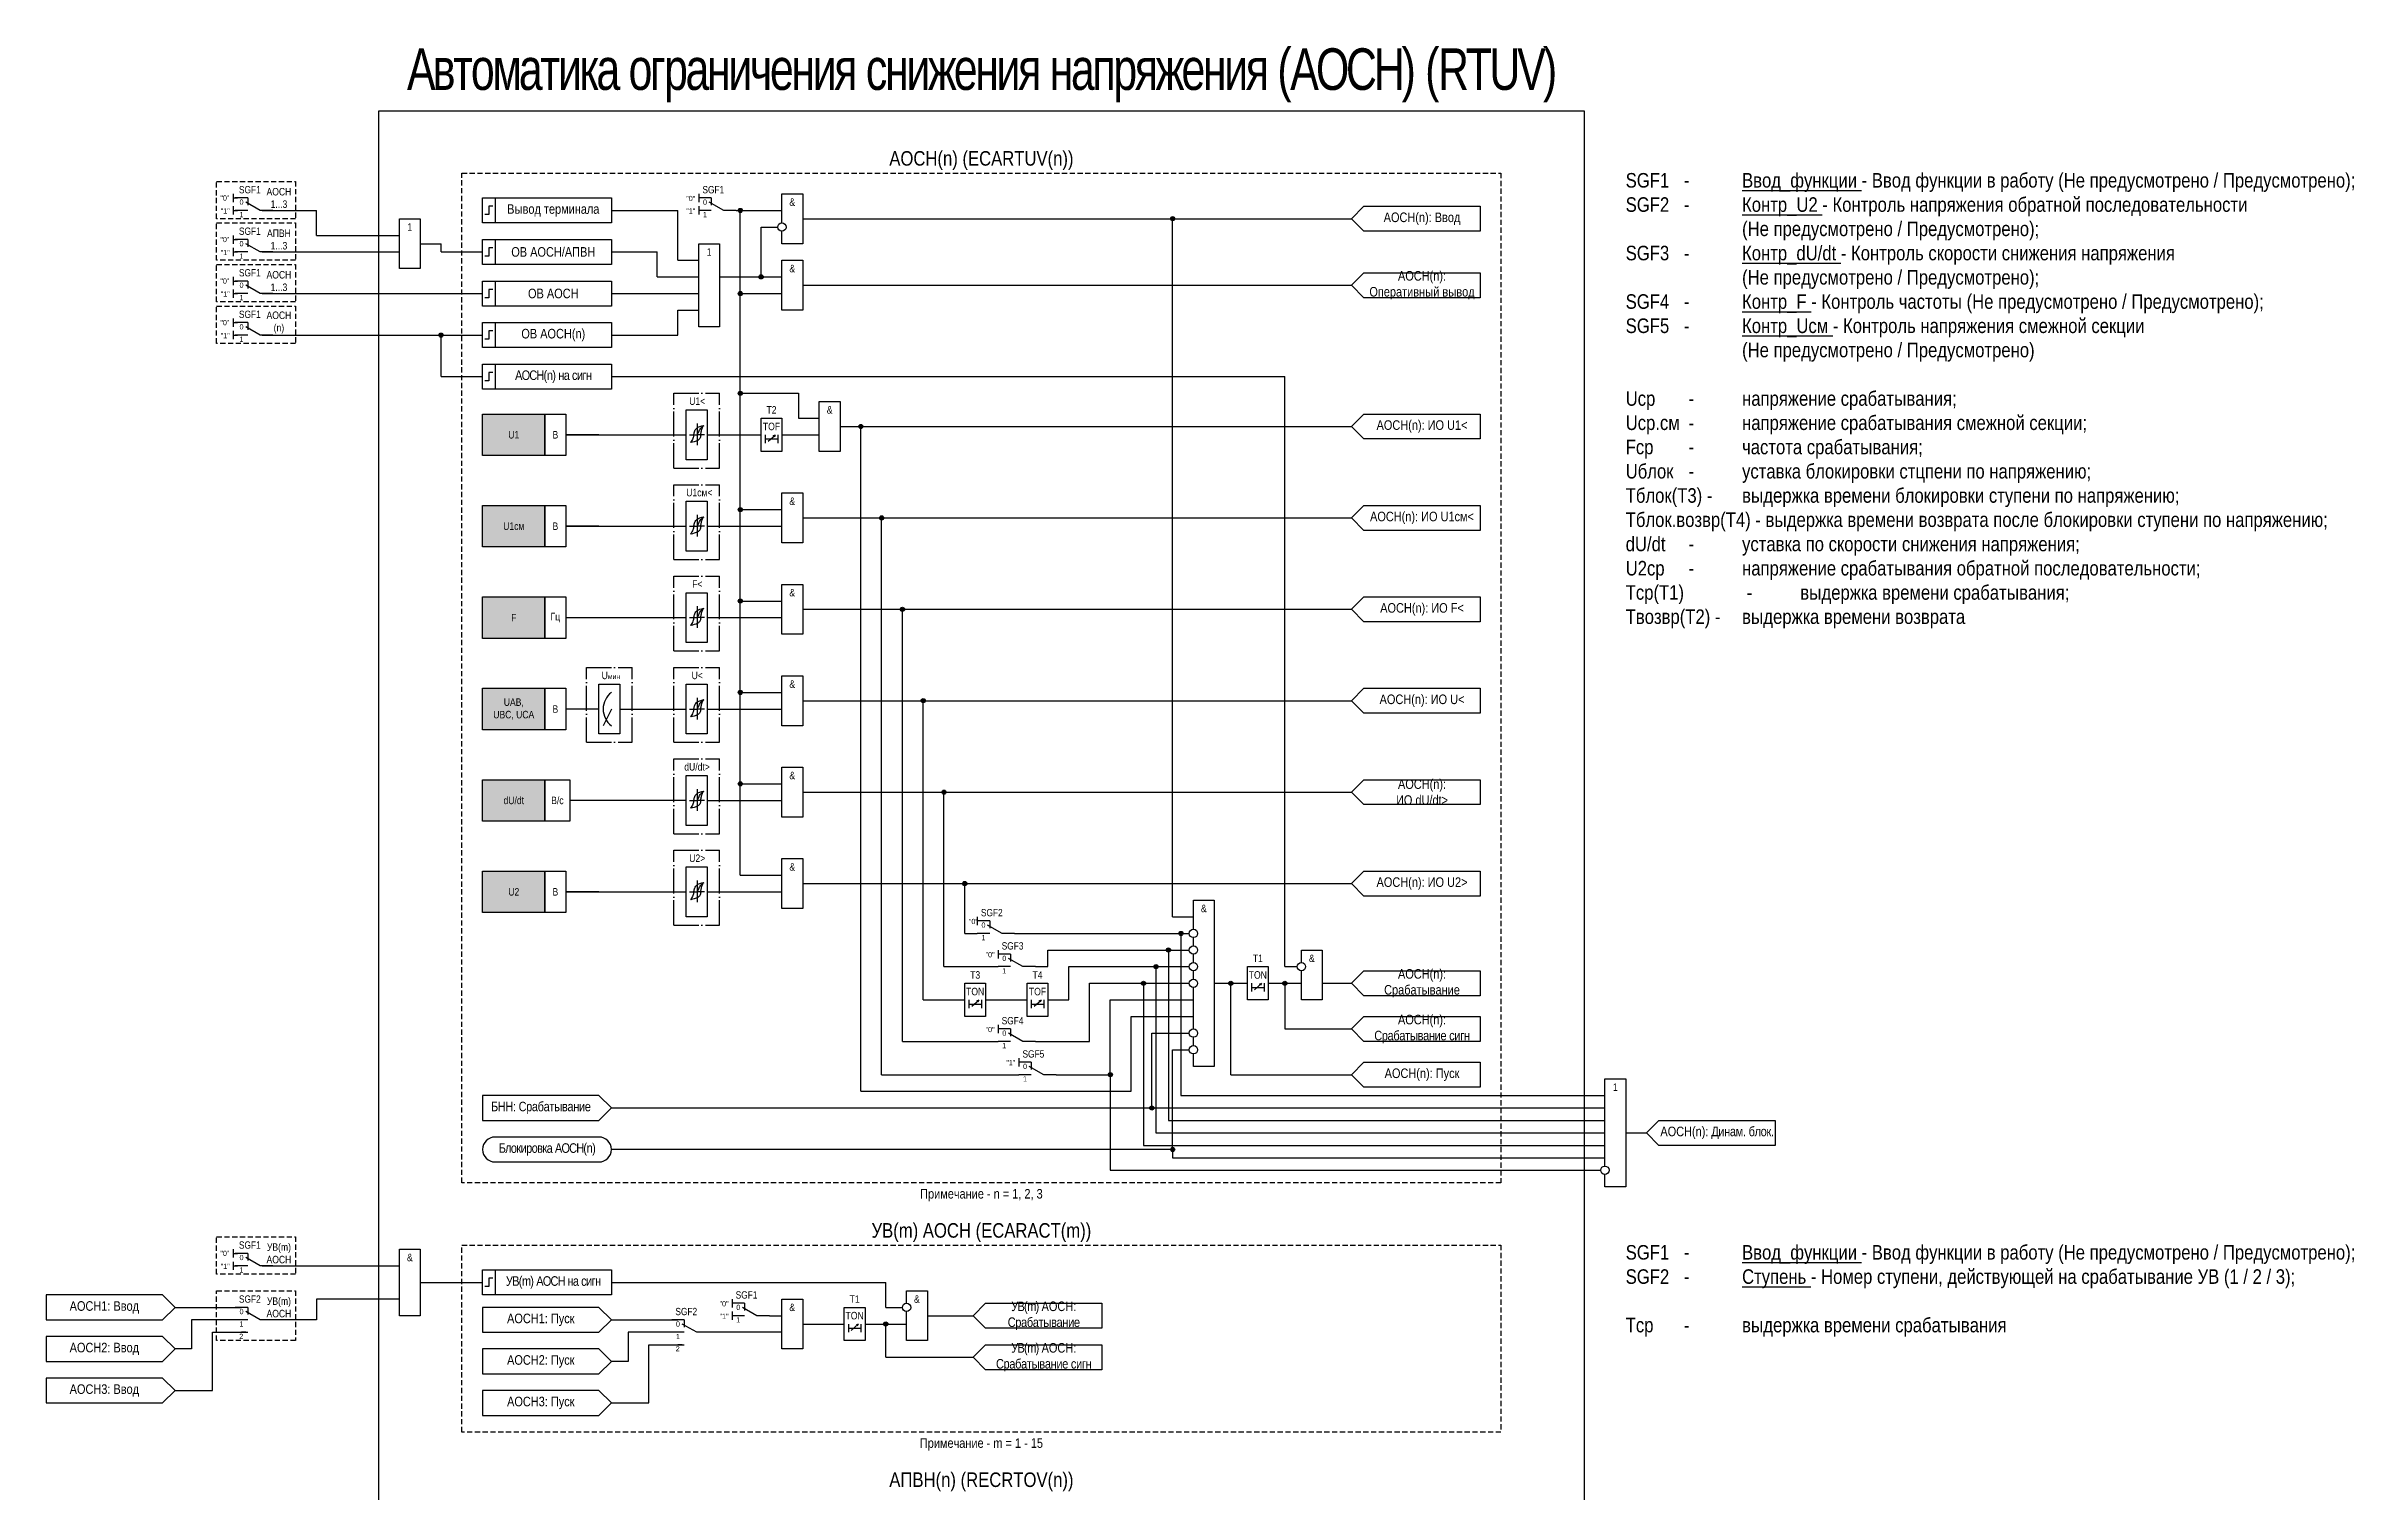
# Model space of a CAD drawing. Header units: millimetres. Extents: x -1017 to 1389, y -932 to 1669.
# Drawn here: x -80 to 475, y 575 to 924 of the extents above; entities that cross this region are included whole.
import ezdxf
from ezdxf.enums import TextEntityAlignment as Align

# ---------------------------------------------------------------- set-up
doc = ezdxf.new("R2010")
doc.units = ezdxf.units.MM
doc.linetypes.add('ACAD_ISO04W100', pattern=[30, 24, -3, 0, -3])
doc.linetypes.add('штриховая2', pattern=[0.375, 0.25, -0.125])
doc.layers.add('Непечатный', color=6, linetype='Continuous', plot=False)
doc.layers.add('Основная', color=7, linetype='Continuous')
doc.styles.add('1.8_Gost_RD', font='ARIALN.TTF', dxfattribs={"height": 1.8})
doc.styles.add('2.5_Gost_RD', font='ARIALN.TTF', dxfattribs={"height": 2.5})
doc.styles.add('3.5_Gost_RD', font='ARIALN.TTF', dxfattribs={"height": 3.5})
doc.styles.add('Вывод', font='ARIALN.TTF', dxfattribs={"height": 2.5})
doc.styles.add('Компонент', font='ARIALN.TTF', dxfattribs={"height": 3.5})

# ---------------------------------------------------------------- blocks, each defined once
blk = doc.blocks.new('*U70')
at = {"layer": 'Основная', "linetype": 'ACAD_ISO04W100', "ltscale": 0.25}
for p, q in [((0, 0), (11, 0)), ((0, -18), (0, 0)), ((11, -18), (11, 0)), ((0, -18), (11, -18))]:
    blk.add_line(p, q, dxfattribs=at)
at = {"layer": 'Основная', "style": 'Компонент'}
blk.add_attdef('ОУ', text='', height=3.5, dxfattribs=at).set_placement((11, 0), align=Align.MIDDLE_CENTER)
blk = doc.blocks.new('*U79')
at = {"layer": 'Основная', "color": 0}
blk.add_line((0, 0), (7, 4), dxfattribs=at)
at = {"layer": 'Основная', "ltscale": 0.35}
blk.add_line((6, 6), (6, 2.5), dxfattribs=at)
blk = doc.blocks.new('*U91')
at = {"layer": 'Основная', "color": 0}
for p, q in [((-3, 6), (-9, 6)), ((-3, 0), (-9, 0)), ((9, 0), (3, 0))]:
    blk.add_line(p, q, dxfattribs=at)
at = {"layer": 'Основная', "ltscale": 0.25, "xscale": -1}
blk.add_blockref('*U79', (3, 0), dxfattribs=at)
at = {"layer": 'Основная'}
for tag, height, style, p in [('ОУ', 3.5, 'Компонент', (-2, 10)), ('В1', 2.5, 'Вывод', (-13, 6)), ('В2', 2.5, 'Вывод', (-6, 4)), ('В3', 2.5, 'Вывод', (-6, -2))]:
    blk.add_attdef(tag, text='', height=height, dxfattribs=dict(at, style=style)).set_placement(p, align=Align.MIDDLE_CENTER)
blk = doc.blocks.new('Точка')
at = {"ltscale": 100}
h = blk.add_hatch(color=256, dxfattribs=at)
h.dxf.hatch_style = 1
edge = h.paths.add_edge_path()
edge.add_arc((0, 0), 0.5, 0, 360)
blk.add_circle((0, 0), 0.5, dxfattribs=at)
blk = doc.blocks.new('*U82')
at = {"layer": 'Основная', "linetype": 'ACAD_ISO04W100', "ltscale": 0.25}
for p, q in [((0, 0), (11, 0)), ((0, -18), (0, 0)), ((11, -18), (11, 0)), ((0, -18), (11, -18))]:
    blk.add_line(p, q, dxfattribs=at)
at = {"layer": 'Основная', "style": 'Компонент'}
blk.add_attdef('ОУ', text='', height=3.5, dxfattribs=at).set_placement((11, 0), align=Align.MIDDLE_CENTER)
blk = doc.blocks.new('*U81')
at = {"layer": 'Основная', "color": 0}
for p, q in [((-3, 6), (-9, 6)), ((-3, 0), (-9, 0)), ((9, 0), (3, 0))]:
    blk.add_line(p, q, dxfattribs=at)
at = {"layer": 'Основная', "ltscale": 0.25, "xscale": -1}
blk.add_blockref('*U79', (3, 0), dxfattribs=at)
at = {"layer": 'Основная'}
for tag, height, style, p in [('ОУ', 3.5, 'Компонент', (-2, 10)), ('В1', 2.5, 'Вывод', (-14, 6)), ('В2', 2.5, 'Вывод', (-6, 4)), ('В3', 2.5, 'Вывод', (-6, -2))]:
    blk.add_attdef(tag, text='', height=height, dxfattribs=dict(at, style=style)).set_placement(p, align=Align.MIDDLE_CENTER)
blk = doc.blocks.new('*U92')
at = {"layer": 'Основная', "color": 0}
for p, q in [((-3, 6), (-9, 6)), ((-3, 0), (-9, 0)), ((9, 0), (3, 0))]:
    blk.add_line(p, q, dxfattribs=at)
at = {"layer": 'Основная', "ltscale": 0.25, "xscale": -1}
blk.add_blockref('*U79', (3, 0), dxfattribs=at)
at = {"layer": 'Основная'}
for tag, height, style, p in [('ОУ', 3.5, 'Компонент', (-2, 10)), ('В1', 2.5, 'Вывод', (-13, 6)), ('В2', 2.5, 'Вывод', (-6, 4)), ('В3', 2.5, 'Вывод', (-6, -2))]:
    blk.add_attdef(tag, text='', height=height, dxfattribs=dict(at, style=style)).set_placement(p, align=Align.MIDDLE_CENTER)

msp = doc.modelspace()

# ---------------------------------------------------------------- hatches: boundary and pattern name
at = {"ltscale": 100, "true_color": 0xf7941d}
h = msp.add_hatch(color=30, dxfattribs=at)
h.dxf.hatch_style = 1
h.paths.add_polyline_path([(25, 835), (40, 835), (40, 825), (25, 825)])
h = msp.add_hatch(color=30, dxfattribs=at)
h.dxf.hatch_style = 1
h.paths.add_polyline_path([(25, 813), (40, 813), (40, 803), (25, 803)])
h = msp.add_hatch(color=30, dxfattribs=at)
h.dxf.hatch_style = 1
h.paths.add_polyline_path([(25, 791), (40, 791), (40, 781), (25, 781)])
h = msp.add_hatch(color=30, dxfattribs=at)
h.dxf.hatch_style = 1
h.paths.add_polyline_path([(25, 769), (40, 769), (40, 759), (25, 759)])
h = msp.add_hatch(color=30, dxfattribs=at)
h.dxf.hatch_style = 1
h.paths.add_polyline_path([(25, 747), (40, 747), (40, 737), (25, 737)])
h = msp.add_hatch(color=30, dxfattribs=at)
h.dxf.hatch_style = 1
h.paths.add_polyline_path([(25, 725), (40, 725), (40, 715), (25, 715)])

# ---------------------------------------------------------------- linework, layer by layer
at = {"color": 6, "ltscale": 100}
for p, q in [((-35, 888), (-35, 886)), ((-35, 887), (-34, 887)), ((-35, 885), (-35, 883)), ((-35, 884), (-34, 884)), ((-15, 878), (-15, 884)), ((-35, 878), (-35, 876)), ((-35, 877), (-34, 877)), ((-35, 875), (-35, 873)), ((-35, 874), (-34, 874)), ((-35, 868), (-35, 866)), ((-35, 867), (-34, 867)), ((-35, 865), (-35, 863)), ((-35, 864), (-34, 864)), ((-35, 858), (-35, 856)), ((-35, 857), (-34, 857)), ((-35, 855), (-35, 853)), ((-35, 854), (-34, 854)), ((-35, 634), (-35, 632)), ((-35, 633), (-34, 633)), ((-35, 631), (-35, 629)), ((-35, 630), (-34, 630)), ((-34.5, 614), (-31.5, 614))]:
    msp.add_line(p, q, dxfattribs=at)
at = {"ltscale": 100}
for p, q in [((93.7, 828.46), (95.37, 829.95)), ((95.37, 829.95), (94.85, 829.73)), ((95.37, 829.95), (95.11, 829.48)), ((141, 710), (144, 710)), ((161, 702), (161, 706)), ((136, 702), (149, 702)), ((158, 702), (161, 702)), ((166, 694), (166, 702)), ((161, 694), (166, 694)), ((171, 684), (171, 698)), ((176, 676), (176, 694)), ((201, 698), (209, 698)), ((210.7, 696.46), (212.37, 697.95)), ((212.37, 697.95), (211.85, 697.73)), ((212.37, 697.95), (212.11, 697.48)), ((214, 698), (222, 698)), ((218, 698), (218, 687)), ((142.7, 692.46), (144.37, 693.95)), ((144.37, 693.95), (143.85, 693.73)), ((144.37, 693.95), (144.11, 693.48)), ((157.7, 692.46), (159.37, 693.95)), ((159.37, 693.95), (158.85, 693.73)), ((159.37, 693.95), (159.11, 693.48)), ((181, 672), (181, 690)), ((158, 684), (171, 684)), ((186, 668), (186, 686)), ((191, 658), (191, 682)), ((116, 672), (181, 672)), ((163, 676), (176, 676)), ((191, 658), (56, 658)), ((122, 620), (122, 626)), ((94, 618), (95, 618)), ((70.5, 611), (73.5, 611)), ((97, 614), (79, 614)), ((113.7, 614.46), (115.37, 615.95)), ((115.37, 615.95), (114.85, 615.73)), ((115.37, 615.95), (115.11, 615.48)), ((122, 608), (122, 616))]:
    msp.add_line(p, q, dxfattribs=at)
at = {"color": 3, "ltscale": 100}
msp.add_lwpolyline([(0, 908), (290, 908), (290, 0), (0, 0)], close=True, dxfattribs=at)
at = {"color": 6, "linetype": 'штриховая2', "ltscale": 5}
for points in [[(-39, 891), (-20, 891), (-20, 882), (-39, 882)], [(-39, 881), (-20, 881), (-20, 872), (-39, 872)], [(-39, 871), (-20, 871), (-20, 862), (-39, 862)], [(-39, 861), (-20, 861), (-20, 852), (-39, 852)], [(-39, 637), (-20, 637), (-20, 628), (-39, 628)], [(-39, 624), (-20, 624), (-20, 612), (-39, 612)]]:
    msp.add_lwpolyline(points, close=True, dxfattribs=at)
at = {"color": 6, "ltscale": 100}
for points in [[(-28, 884), (-15, 884)], [(-25, 884), (-15, 884)], [(-28, 874), (-10, 874), (-10, 874), (-10, 874)], [(-28, 630), (-5, 630), (-5, 630), (-5, 630)], [(-5, 630), (5, 630)], [(-5, 630), (-5, 630), (-5, 630), (5, 630)], [(5, 622), (-15, 622), (-15, 617), (-26, 617)], [(10, 626), (15, 626)], [(10, 626), (10, 626), (10, 626), (15, 626)], [(-33, 617), (-45, 617), (-45, 610), (-49, 610)], [(-49, 600), (-40, 600), (-40, 614), (-32, 614), (-32, 614), (-33, 614)]]:
    msp.add_lwpolyline(points, dxfattribs=at)
at = {"ltscale": 100}
for points in [[(87, 840), (101, 840), (101, 834), (106, 834)], [(93, 830), (93, 828)], [(93, 829), (96, 829)], [(96, 830), (96, 828)], [(142, 694), (142, 692)], [(145, 694), (145, 692)], [(157, 694), (157, 692)], [(160, 694), (160, 692)], [(210, 698), (210, 696)], [(210, 697), (213, 697)], [(213, 698), (213, 696)], [(142, 693), (145, 693)], [(157, 693), (160, 693)], [(72, 614), (60, 614), (60, 607), (56, 607)], [(56, 597), (65, 597), (65, 611), (73, 611), (73, 611), (72, 611)], [(113, 616), (113, 614)], [(113, 615), (116, 615)], [(116, 616), (116, 614)]]:
    msp.add_lwpolyline(points, dxfattribs=at)
for points in [[(25, 835), (40, 835), (40, 825), (25, 825)], [(40, 835), (45, 835), (45, 825), (40, 825)], [(92, 834), (97, 834), (97, 826), (92, 826)], [(25, 813), (40, 813), (40, 803), (25, 803)], [(40, 813), (45, 813), (45, 803), (40, 803)], [(25, 791), (40, 791), (40, 781), (25, 781)], [(40, 791), (45, 791), (45, 781), (40, 781)], [(25, 769), (40, 769), (40, 759), (25, 759)], [(40, 769), (45, 769), (45, 759), (40, 759)], [(25, 747), (40, 747), (40, 737), (25, 737)], [(40, 747), (46, 747), (46, 737), (40, 737)], [(25, 725), (40, 725), (40, 715), (25, 715)], [(40, 725), (45, 725), (45, 715), (40, 715)], [(209, 702), (214, 702), (214, 694), (209, 694)], [(141, 698), (146, 698), (146, 690), (141, 690)], [(156, 698), (161, 698), (161, 690), (156, 690)], [(112, 620), (117, 620), (117, 612), (112, 612)]]:
    msp.add_lwpolyline(points, close=True, dxfattribs=at)
msp.add_lwpolyline([(28, 655), (53, 655, 1), (53, 661), (28, 661, 1)], format="xyb", close=True, dxfattribs=at)
at = {"color": 6, "ltscale": 100}
msp.add_lwpolyline([(5, 634), (10, 634), (10, 618), (5, 618)], close=True, dxfattribs=at)
at = {"layer": 'Непечатный', "ltscale": 100}
for p, q in [((15, 874), (15, 876)), ((15, 844), (15, 854))]:
    msp.add_line(p, q, dxfattribs=at)
for points in [[(-15, 878), (5, 878)], [(-15, 878), (-15, 878), (-15, 878), (5, 878)], [(-20, 874), (5, 874)], [(-20, 874), (-20, 874), (-20, 874), (5, 874)], [(10, 876), (15, 876)], [(10, 876), (10, 876), (10, 876), (15, 876)], [(15, 874), (25, 874)], [(-28, 864), (25, 864), (25, 864), (25, 864)], [(-28, 854), (25, 854), (25, 854), (25, 854)], [(15, 844), (25, 844), (25, 844), (25, 844)], [(190, 706), (190, 665), (295, 665)], [(193, 710), (193, 671), (295, 671)], [(187, 702), (187, 662), (295, 662)], [(184, 698), (184, 659), (295, 659)], [(176, 676), (176, 653), (294, 653)], [(186, 668), (295, 668)], [(191, 658), (191, 656), (295, 656)], [(15, 626), (25, 626)]]:
    msp.add_lwpolyline(points, dxfattribs=at)
msp.add_lwpolyline([(5, 882), (10, 882), (10, 870), (5, 870)], close=True, dxfattribs=at)
at = {"layer": 'Основная', "ltscale": 100}
for p, q in [((72, 872), (72, 884)), ((77, 888), (77, 886)), ((77, 885), (77, 883)), ((87, 724), (87, 884)), ((191, 714), (191, 882)), ((67, 868), (67, 874)), ((72, 854), (72, 860)), ((218, 702), (218, 844)), ((74, 834.5), (74, 836)), ((74, 836), (79, 836)), ((74, 827), (74, 835)), ((79, 836), (79, 830)), ((45, 830), (74, 830)), ((53, 830), (45, 830)), ((74.79, 830), (76.6, 830)), ((78.42, 830), (76.6, 830)), ((79, 830), (92, 830)), ((79, 830), (79, 824)), ((111, 832), (111, 832)), ((116, 672), (116, 832)), ((74, 824), (74, 827)), ((79, 824), (74, 824)), ((74, 812.5), (74, 814)), ((74, 814), (79, 814)), ((74, 805), (74, 813)), ((79, 814), (79, 808)), ((53, 808), (45, 808)), ((79, 808), (97, 808)), ((79, 808), (79, 802)), ((102, 810), (112, 810)), ((121, 676), (121, 810)), ((74, 802), (74, 805)), ((79, 802), (74, 802)), ((74, 790.5), (74, 792)), ((74, 792), (79, 792)), ((74, 783), (74, 791)), ((79, 792), (79, 786)), ((74, 780), (74, 783)), ((79, 786), (97, 786)), ((79, 786), (79, 780)), ((126, 684), (126, 788)), ((79, 780), (74, 780)), ((53, 768.5), (53, 770)), ((53, 770), (58, 770)), ((53, 761), (53, 769)), ((58, 770), (58, 764)), ((74, 768.5), (74, 770)), ((74, 770), (79, 770)), ((74, 761), (74, 769)), ((79, 770), (79, 764)), ((53, 764), (45, 764)), ((53, 758), (53, 761)), ((58, 764), (58, 758)), ((74, 758), (74, 761)), ((79, 764), (97, 764)), ((79, 764), (79, 758)), ((131, 694), (131, 766)), ((58, 758), (53, 758)), ((79, 758), (74, 758)), ((74, 746.5), (74, 748)), ((74, 748), (79, 748)), ((74, 739), (74, 747)), ((79, 748), (79, 742)), ((136, 702), (136, 744)), ((74, 742), (46, 742)), ((74, 736), (74, 739)), ((79, 742), (97, 742)), ((79, 742), (79, 736)), ((79, 736), (74, 736)), ((74, 724.5), (74, 726)), ((74, 726), (79, 726)), ((74, 717), (74, 725)), ((79, 726), (79, 720)), ((102, 722), (112, 722)), ((141, 710), (141, 722)), ((53, 720), (45, 720)), ((74, 714), (74, 717)), ((79, 720), (97, 720)), ((79, 720), (79, 714)), ((79, 714), (74, 714)), ((144, 714), (144, 712)), ((149, 706), (149, 704)), ((205, 676), (205, 698)), ((149, 688), (149, 686)), ((154, 680), (154, 678)), ((56, 668), (186, 668)), ((85, 622), (85, 620)), ((85, 619), (85, 617))]:
    msp.add_line(p, q, dxfattribs=at)
at = {"layer": 'Основная'}
for p, q in [((76.6, 832.72), (76.6, 827.52)), ((76.6, 810.72), (76.6, 805.52)), ((76.6, 788.72), (76.6, 783.52)), ((76.6, 766.72), (76.6, 761.52)), ((76.6, 744.72), (76.6, 739.52)), ((76.6, 722.72), (76.6, 717.52))]:
    msp.add_line(p, q, dxfattribs=at)
at = {"layer": 'Основная', "color": 7, "ltscale": 100}
for p, q in [((45, 808), (74, 808)), ((74.79, 808), (76.6, 808)), ((78.42, 808), (76.6, 808)), ((45, 786), (74, 786)), ((74.79, 786), (76.6, 786)), ((78.42, 786), (76.6, 786)), ((56, 764), (54, 760)), ((58, 764), (74, 764)), ((74.79, 764), (76.6, 764)), ((78.42, 764), (76.6, 764)), ((74.79, 742), (76.6, 742)), ((78.42, 742), (76.6, 742)), ((45, 720), (74, 720)), ((74.79, 720), (76.6, 720)), ((78.42, 720), (76.6, 720))]:
    msp.add_line(p, q, dxfattribs=at)
at = {"layer": 'Основная', "linetype": 'штриховая2', "ltscale": 5}
for points in [[(20, 893), (270, 893), (270, 650), (20, 650)], [(20, 635), (270, 635), (270, 590), (20, 590)]]:
    msp.add_lwpolyline(points, close=True, dxfattribs=at)
at = {"layer": 'Основная', "ltscale": 100}
for points in [[(25, 887), (28, 887), (28, 881), (25, 881)], [(25, 887), (56, 887), (56, 881), (25, 881)], [(265, 885), (265, 879), (237, 879), (234, 882), (237, 885)], [(25, 877), (28, 877), (28, 871), (25, 871)], [(25, 877), (56, 877), (56, 871), (25, 871)], [(77, 876), (82, 876), (82, 856), (77, 856)], [(97, 872), (102, 872), (102, 860), (97, 860)], [(25, 867), (28, 867), (28, 861), (25, 861)], [(25, 867), (56, 867), (56, 861), (25, 861)], [(265, 869), (265, 863), (237, 863), (234, 866), (237, 869)], [(25, 857), (28, 857), (28, 851), (25, 851)], [(25, 857), (56, 857), (56, 851), (25, 851)], [(25, 847), (56, 847), (56, 841), (25, 841)], [(25, 847), (28, 847), (28, 841), (25, 841)], [(106, 838), (111, 838), (111, 826), (106, 826)], [(265, 835), (265, 829), (237, 829), (234, 832), (237, 835)], [(97, 816), (102, 816), (102, 804), (97, 804)], [(265, 813), (265, 807), (237, 807), (234, 810), (237, 813)], [(97, 794), (102, 794), (102, 782), (97, 782)], [(265, 791), (265, 785), (237, 785), (234, 788), (237, 791)], [(97, 772), (102, 772), (102, 760), (97, 760)], [(265, 769), (265, 763), (237, 763), (234, 766), (237, 769)], [(97, 750), (102, 750), (102, 738), (97, 738)], [(265, 747), (265, 741), (237, 741), (234, 744), (237, 747)], [(97, 728), (102, 728), (102, 716), (97, 716)], [(265, 725), (265, 719), (237, 719), (234, 722), (237, 725)], [(265, 701), (265, 695), (237, 695), (234, 698), (237, 701)], [(265, 690), (265, 684), (237, 684), (234, 687), (237, 690)], [(265, 679), (265, 673), (237, 673), (234, 676), (237, 679)], [(25, 629), (28, 629), (28, 623), (25, 623)], [(25, 629), (56, 629), (56, 623), (25, 623)], [(174, 621), (174, 615), (146, 615), (143, 618), (146, 621)], [(174, 611), (174, 605), (146, 605), (143, 608), (146, 611)]]:
    msp.add_lwpolyline(points, close=True, dxfattribs=at)
at = {"layer": 'Основная', "lineweight": 30, "ltscale": 100}
for points in [[(27.5, 885), (26.5, 885), (26.5, 883), (25.5, 883)], [(27.5, 875), (26.5, 875), (26.5, 873), (25.5, 873)], [(27.5, 865), (26.5, 865), (26.5, 863), (25.5, 863)], [(27.5, 855), (26.5, 855), (26.5, 853), (25.5, 853)], [(27.5, 845), (26.5, 845), (26.5, 843), (25.5, 843)], [(27.5, 627), (26.5, 627), (26.5, 625), (25.5, 625)]]:
    msp.add_lwpolyline(points, dxfattribs=at)
at = {"layer": 'Основная', "ltscale": 100}
for points in [[(56, 884), (72, 884)], [(86, 884), (97, 884)], [(97, 881), (97, 888), (102, 888), (102, 876), (97, 876), (97, 879)], [(82, 868), (92, 868), (92, 880), (96, 880)], [(102, 882), (234, 882)], [(56, 874), (67, 874)], [(72, 872), (77, 872)], [(67, 868), (77, 868)], [(82, 868), (97, 868)], [(82, 868), (87, 868)], [(82, 868), (87, 868), (87, 868), (87, 868)], [(56, 864), (77, 864)], [(87, 864), (97, 864)], [(102, 866), (102, 866), (102, 866), (234, 866)], [(72, 860), (77, 860)], [(56, 854), (72, 854)], [(56, 844), (218, 844)], [(97, 830), (106, 830)], [(111, 832), (234, 832)], [(87, 812), (97, 812)], [(107, 810), (234, 810)], [(87, 790), (97, 790)], [(102, 788), (234, 788)], [(87, 768), (97, 768)], [(102, 766), (234, 766)], [(87, 746), (97, 746)], [(102, 744), (234, 744)], [(87, 724), (97, 724)], [(107, 722), (234, 722)], [(196, 711), (196, 718), (201, 718), (201, 678), (196, 678), (196, 681)], [(191, 714), (196, 714)], [(153, 710), (195, 710)], [(161, 706), (195, 706)], [(196, 707), (196, 709)], [(222, 703), (222, 706), (227, 706), (227, 694), (222, 694), (222, 701)], [(166, 702), (195, 702)], [(196, 703), (196, 705)], [(196, 699), (196, 701)], [(218, 702), (221, 702)], [(131, 694), (141, 694)], [(131, 694), (141, 694), (141, 694), (141, 694)], [(146, 694), (156, 694)], [(171, 698), (195, 698)], [(176, 694), (196, 694)], [(196, 687), (196, 697)], [(227, 698), (234, 698)], [(181, 690), (196, 690)], [(126, 684), (149, 684)], [(126, 684), (149, 684), (149, 684), (149, 684)], [(186, 686), (195, 686)], [(196, 683), (196, 685)], [(218, 687), (234, 687)], [(191, 682), (195, 682)], [(196, 678), (196, 681)], [(121, 676), (154, 676)], [(121, 676), (154, 676), (154, 676), (154, 676)], [(205, 676), (234, 676)], [(56, 668), (53, 671), (25, 671), (25, 665), (53, 665), (56, 668)], [(56, 626), (122, 626)], [(97, 613), (97, 622), (102, 622), (102, 610), (97, 610), (97, 613)], [(127, 621), (127, 624), (132, 624), (132, 612), (127, 612), (127, 619)], [(56, 617), (53, 620), (25, 620), (25, 614), (53, 614), (56, 617)], [(56, 617), (72, 617)], [(95, 618), (97, 618)], [(122, 620), (126, 620)], [(132, 618), (143, 618)], [(102, 616), (112, 616)], [(117, 616), (127, 616)], [(56, 607), (53, 610), (25, 610), (25, 604), (53, 604), (56, 607)], [(122, 608), (143, 608)], [(56, 597), (53, 600), (25, 600), (25, 594), (53, 594), (56, 597)]]:
    msp.add_lwpolyline(points, dxfattribs=at)
at = {"layer": 'Основная', "color": 6, "ltscale": 100}
for points in [[(295, 654), (295, 675), (300, 675), (300, 649), (295, 649), (295, 652)], [(300, 662), (305, 662)], [(-49, 620), (-52, 623), (-80, 623), (-80, 617), (-52, 617), (-49, 620)], [(-49, 620), (-33, 620)], [(-49, 610), (-52, 613), (-80, 613), (-80, 607), (-52, 607), (-49, 610)], [(-49, 600), (-52, 603), (-80, 603), (-80, 597), (-52, 597), (-49, 600)]]:
    msp.add_lwpolyline(points, dxfattribs=at)
msp.add_lwpolyline([(336, 665), (336, 659), (308, 659), (305, 662), (308, 665)], close=True, dxfattribs=at)
at = {"layer": 'Основная'}
for centre in [(97, 880), (196, 710), (196, 706), (196, 702), (222, 702), (196, 698), (196, 686), (196, 682), (127, 620)]:
    msp.add_circle(centre, 1, dxfattribs=at)
at = {"layer": 'Основная', "color": 6}
msp.add_circle((295, 653), 1, dxfattribs=at)
at = {"layer": 'Основная', "color": 7, "ltscale": 100}
msp.add_arc((59, 764), 5, 126.8699, 233.1301, dxfattribs=at)
at = {"layer": 'Основная'}
for points in [[(75.8, 829.92), (75.6, 829.13), (75, 828.12)], [(77.48, 829.92), (77.25, 829.13), (76.76, 828.67), (75, 828.12)], [(75.8, 829.92), (75.95, 830.71), (76.44, 831.54), (78.2, 832.26)], [(76.6, 830), (77, 830.72), (77.47, 831.6), (78.2, 832.26)], [(77.48, 829.92), (77.6, 830.71), (77.81, 831.54), (78.2, 832.26)], [(75.8, 807.92), (75.6, 807.13), (75, 806.12)], [(77.48, 807.92), (77.25, 807.13), (76.76, 806.67), (75, 806.12)], [(75.8, 807.92), (75.95, 808.71), (76.44, 809.54), (78.2, 810.26)], [(76.6, 808), (77, 808.72), (77.47, 809.6), (78.2, 810.26)], [(77.48, 807.92), (77.6, 808.71), (77.81, 809.54), (78.2, 810.26)], [(75.8, 785.92), (75.6, 785.13), (75, 784.12)], [(77.48, 785.92), (77.25, 785.13), (76.76, 784.67), (75, 784.12)], [(75.8, 785.92), (75.95, 786.71), (76.44, 787.54), (78.2, 788.26)], [(76.6, 786), (77, 786.72), (77.47, 787.6), (78.2, 788.26)], [(77.48, 785.92), (77.6, 786.71), (77.81, 787.54), (78.2, 788.26)], [(75.8, 763.92), (75.95, 764.71), (76.44, 765.54), (78.2, 766.26)], [(76.6, 764), (77, 764.72), (77.47, 765.6), (78.2, 766.26)], [(77.48, 763.92), (77.6, 764.71), (77.81, 765.54), (78.2, 766.26)], [(75.8, 763.92), (75.6, 763.13), (75, 762.12)], [(77.48, 763.92), (77.25, 763.13), (76.76, 762.67), (75, 762.12)], [(75.8, 741.92), (75.95, 742.71), (76.44, 743.54), (78.2, 744.26)], [(76.6, 742), (77, 742.72), (77.47, 743.6), (78.2, 744.26)], [(77.48, 741.92), (77.6, 742.71), (77.81, 743.54), (78.2, 744.26)], [(75.8, 741.92), (75.6, 741.13), (75, 740.12)], [(77.48, 741.92), (77.25, 741.13), (76.76, 740.67), (75, 740.12)], [(75.8, 719.92), (75.95, 720.71), (76.44, 721.54), (78.2, 722.26)], [(76.6, 720), (77, 720.72), (77.47, 721.6), (78.2, 722.26)], [(77.48, 719.92), (77.6, 720.71), (77.81, 721.54), (78.2, 722.26)], [(75.8, 719.92), (75.6, 719.13), (75, 718.12)], [(77.48, 719.92), (77.25, 719.13), (76.76, 718.67), (75, 718.12)]]:
    msp.add_spline(points, degree=3, dxfattribs=at)

# ---------------------------------------------------------------- block references
at = {"layer": 'Непечатный', "ltscale": 100}
for p in [(15, 854), (190, 706), (193, 710), (187, 702), (184, 698), (176, 676), (186, 668), (191, 658)]:
    msp.add_blockref('Точка', p, dxfattribs=at)
at = {"layer": 'Основная', "color": 6, "ltscale": 0.25, "xscale": 0.5, "yscale": 0.5, "zscale": 0.5}
for p in [(-30, 884), (-30, 874), (-30, 864), (-30, 854), (-30, 630)]:
    msp.add_blockref('*U81', p, dxfattribs=at).add_auto_attribs({'ОУ': 'SGF1', 'В1': '"0"', 'В2': '0', 'В3': '1'})
at = {"layer": 'Основная', "ltscale": 0.25}
ref = msp.add_blockref('*U91', (81.5, 884), dxfattribs=dict(at, xscale=0.5, yscale=0.5, zscale=0.5))
ref.add_attrib('ОУ', 'SGF1', dxfattribs={"height": 1.75, "style": 'Компонент'}).set_placement((80.5, 889), align=Align.MIDDLE_CENTER)
ref.add_attrib('В2', '0', dxfattribs={"height": 1.25, "style": 'Вывод'}).set_placement((78.5, 886), align=Align.MIDDLE_CENTER)
ref.add_attrib('В3', '1', dxfattribs={"height": 1.25, "style": 'Вывод'}).set_placement((78.5, 883), align=Align.MIDDLE_CENTER)
at = {"layer": 'Основная', "ltscale": 100}
for p in [(87, 884), (191, 882), (92, 868), (87, 864), (87, 840), (116, 832), (87, 812), (121, 810), (87, 790), (126, 788), (87, 768), (131, 766), (87, 746), (136, 744), (141, 722), (205, 698), (218, 698), (122, 616)]:
    msp.add_blockref('Точка', p, dxfattribs=at)
at = {"layer": 'Основная', "ltscale": 0.25}
for name, p in [('*U70', (71, 840)), ('*U70', (71, 818)), ('*U70', (71, 796)), ('*U82', (50, 774)), ('*U70', (71, 774)), ('*U70', (71, 752)), ('*U70', (71, 730))]:
    msp.add_blockref(name, p, dxfattribs=at)
ref = msp.add_blockref('*U91', (148.5, 710), dxfattribs=dict(at, xscale=0.5, yscale=0.5, zscale=0.5))
ref.add_attrib('ОУ', 'SGF2', dxfattribs={"height": 1.75, "style": 'Компонент'}).set_placement((147.5, 715), align=Align.MIDDLE_CENTER)
ref.add_attrib('В2', '0', dxfattribs={"height": 1.25, "style": 'Вывод'}).set_placement((145.5, 712), align=Align.MIDDLE_CENTER)
ref.add_attrib('В3', '1', dxfattribs={"height": 1.25, "style": 'Вывод'}).set_placement((145.5, 709), align=Align.MIDDLE_CENTER)
ref = msp.add_blockref('*U91', (153.5, 702), dxfattribs=dict(at, xscale=0.5, yscale=0.5, zscale=0.5))
ref.add_attrib('ОУ', 'SGF3', dxfattribs={"height": 1.75, "style": 'Компонент'}).set_placement((152.5, 707), align=Align.MIDDLE_CENTER)
ref.add_attrib('В2', '0', dxfattribs={"height": 1.25, "style": 'Вывод'}).set_placement((150.5, 704), align=Align.MIDDLE_CENTER)
ref.add_attrib('В3', '1', dxfattribs={"height": 1.25, "style": 'Вывод'}).set_placement((150.5, 701), align=Align.MIDDLE_CENTER)
ref = msp.add_blockref('*U91', (153.5, 684), dxfattribs=dict(at, xscale=0.5, yscale=0.5, zscale=0.5))
ref.add_attrib('ОУ', 'SGF4', dxfattribs={"height": 1.75, "style": 'Компонент'}).set_placement((152.5, 689), align=Align.MIDDLE_CENTER)
ref.add_attrib('В2', '0', dxfattribs={"height": 1.25, "style": 'Вывод'}).set_placement((150.5, 686), align=Align.MIDDLE_CENTER)
ref.add_attrib('В3', '1', dxfattribs={"height": 1.25, "style": 'Вывод'}).set_placement((150.5, 683), align=Align.MIDDLE_CENTER)
ref = msp.add_blockref('*U91', (158.5, 676), dxfattribs=dict(at, xscale=0.5, yscale=0.5, zscale=0.5))
ref.add_attrib('ОУ', 'SGF5', dxfattribs={"height": 1.75, "style": 'Компонент'}).set_placement((157.5, 681), align=Align.MIDDLE_CENTER)
ref.add_attrib('В2', '0', dxfattribs={"height": 1.25, "style": 'Вывод'}).set_placement((155.5, 678), align=Align.MIDDLE_CENTER)
ref.add_attrib('В3', '1', dxfattribs={"height": 1.25, "style": 'Вывод'}).set_placement((155.5, 675), align=Align.MIDDLE_CENTER)
at = {"layer": 'Основная', "color": 6, "ltscale": 0.25}
ref = msp.add_blockref('*U92', (-30, 617), dxfattribs=dict(at, xscale=0.5, yscale=0.5, zscale=0.5))
ref.add_attrib('ОУ', 'SGF2', dxfattribs={"height": 1.75, "style": 'Компонент'}).set_placement((-31, 622), align=Align.MIDDLE_CENTER)
ref.add_attrib('В2', '0', dxfattribs={"height": 1.25, "style": 'Вывод'}).set_placement((-33, 619), align=Align.MIDDLE_CENTER)
ref.add_attrib('В3', '1', dxfattribs={"height": 1.25, "style": 'Вывод'}).set_placement((-33, 616), align=Align.MIDDLE_CENTER)
at = {"layer": 'Основная', "ltscale": 0.25}
ref = msp.add_blockref('*U91', (89.5, 618), dxfattribs=dict(at, xscale=0.5, yscale=0.5, zscale=0.5))
ref.add_attrib('ОУ', 'SGF1', dxfattribs={"height": 1.75, "style": 'Компонент'}).set_placement((88.5, 623), align=Align.MIDDLE_CENTER)
ref.add_attrib('В2', '0', dxfattribs={"height": 1.25, "style": 'Вывод'}).set_placement((86.5, 620), align=Align.MIDDLE_CENTER)
ref.add_attrib('В3', '1', dxfattribs={"height": 1.25, "style": 'Вывод'}).set_placement((86.5, 617), align=Align.MIDDLE_CENTER)
ref = msp.add_blockref('*U92', (75, 614), dxfattribs=dict(at, xscale=0.5, yscale=0.5, zscale=0.5))
ref.add_attrib('ОУ', 'SGF2', dxfattribs={"height": 1.75, "style": 'Компонент'}).set_placement((74, 619), align=Align.MIDDLE_CENTER)
ref.add_attrib('В2', '0', dxfattribs={"height": 1.25, "style": 'Вывод'}).set_placement((72, 616), align=Align.MIDDLE_CENTER)
ref.add_attrib('В3', '1', dxfattribs={"height": 1.25, "style": 'Вывод'}).set_placement((72, 613), align=Align.MIDDLE_CENTER)

# ---------------------------------------------------------------- texts
at = {"color": 30, "ltscale": 100}
for s, insert, char_height, width, attachment_point, style in [('{\\W0.9;\\T0.9;\\C3;Автоматика ограничения снижения напряжения (АОСН) (RTUV)}', (145, 916.5), 10, 290, 5, '3.5_Gost_RD'), ('АОСН(n) (ECARTUV(n))', (145, 896), 3.5, 250, 5, '3.5_Gost_RD'), ('АОСН\\P1...3', (-24, 887), 1.8, 8, 5, '2.5_Gost_RD'), ('SGF1^I-^I{\\LВвод_функции} - Ввод функции в работу (Не предусмотрено / Предусмотрено);\\PSGF2^I- ^I{\\LКонтр_U2} - Контроль напряжения обратной последовательности ^J^I^I(Не предусмотрено / Предусмотрено);\\PSGF3^I- ^I{\\LКонтр_dU/dt} - Контроль скорости снижения напряжения ^J^I^I(Не предусмотрено / Предусмотрено);\\PSGF4^I- ^I{\\LКонтр_F} - Контроль частоты (Не предусмотрено / Предусмотрено);\\PSGF5^I- ^I{\\LКонтр_Uсм} - Контроль напряжения смежной секции ^J^I^I(Не предусмотрено / Предусмотрено)\\P\\PUср^I - ^Iнапряжение срабатывания;\\PUср.см^I - ^Iнапряжение срабатывания смежной секции;\\PFср^I - ^Iчастота срабатывания;\\PUблок^I - ^Iуставка блокировки стцпени по напряжению;\\PTблок(T3) - ^Iвыдержка времени блокировки ступени по напряжению;\\PTблок.возвр(T4) - выдержка времени возврата после блокировки ступени по напряжению;\\PdU/dt^I - ^Iуставка по скорости снижения напряжения;\\PU2ср^I - ^Iнапряжение срабатывания обратной последовательности;\\PTср(T1)^I - ^Iвыдержка времени срабатывания;\\PTвозвр(T2) - ^Iвыдержка времени возврата', (300, 893), 3.5, 176, 1, '3.5_Gost_RD'), ('АПВН\\P1...3', (-24, 877), 1.8, 8, 5, '2.5_Gost_RD'), ('АОСН\\P1...3', (-24, 867), 1.8, 8, 5, '2.5_Gost_RD'), ('АОСН\\P(n)', (-24, 857), 1.8, 8, 5, '2.5_Gost_RD'), ('УВ(m) АОСН (ECARACT(m))', (145, 638), 3.5, 250, 5, '3.5_Gost_RD'), ('УВ(m) АОСН', (-24, 633), 1.8, 8, 5, '2.5_Gost_RD'), ('SGF1^I-^I{\\LВвод_функции} - Ввод функции в работу (Не предусмотрено / Предусмотрено);\\PSGF2^I-^I{\\LСтупень} - Номер ступени, действующей на срабатывание УВ (1 / 2 / 3);{\\C3;\\P}\\PTср^I- ^Iвыдержка времени срабатывания', (300, 635), 3.5, 176, 1, '3.5_Gost_RD'), ('УВ(m) АОСН', (-24, 620), 1.8, 8, 5, '2.5_Gost_RD'), ('АПВН(n) (RECRTOV(n))', (145, 578), 3.5, 250, 5, '3.5_Gost_RD')]:
    msp.add_mtext(s, dxfattribs=dict(at, insert=insert, char_height=char_height, width=width, attachment_point=attachment_point, style=style))
at = {"color": 6, "ltscale": 100, "char_height": 1.25, "style": '3.5_Gost_RD'}
for s, insert, attachment_point in [('"1"', (-38, 884.5), 1), ('"1"', (-38, 874.5), 1), ('"1"', (-38, 864.5), 1), ('"1"', (-38, 854.5), 1), ('"1"', (-38, 630.5), 1), ('2', (-32.59, 613.66), 3)]:
    msp.add_mtext_dynamic_manual_height_columns(s, width=2, gutter_width=17.5, heights=[0], dxfattribs=dict(at, insert=insert, attachment_point=attachment_point))
at = {"ltscale": 100, "char_height": 1.8, "attachment_point": 5}
for s, insert, width, style in [('TOF', (94.5, 832), 5, '2.5_Gost_RD'), ('T2', (94.5, 836), 5, '2.5_Gost_RD'), ('U1', (32.5, 830), 15, '1.8_Gost_RD'), ('В ', (42.5, 830), 5, '1.8_Gost_RD'), ('U1см', (32.5, 808), 15, '1.8_Gost_RD'), ('В ', (42.5, 808), 5, '1.8_Gost_RD'), ('F', (32.5, 786), 15, '1.8_Gost_RD'), ('Гц', (42.5, 786), 5, '1.8_Gost_RD'), ('UAB,\\PUBC, UCA', (32.5, 764), 15, '1.8_Gost_RD'), ('В ', (42.5, 764), 5, '1.8_Gost_RD'), ('dU/dt', (32.5, 742), 15, '1.8_Gost_RD'), ('В/с', (43, 742), 6, '1.8_Gost_RD'), ('U2', (32.5, 720), 15, '1.8_Gost_RD'), ('В ', (42.5, 720), 5, '1.8_Gost_RD'), ('T3', (143.5, 700), 5, '2.5_Gost_RD'), ('T4', (158.5, 700), 5, '2.5_Gost_RD'), ('TON', (211.5, 700), 5, '2.5_Gost_RD'), ('T1', (211.5, 704), 5, '2.5_Gost_RD'), ('TON', (143.5, 696), 5, '2.5_Gost_RD'), ('TOF', (158.5, 696), 5, '2.5_Gost_RD'), ('T1', (114.5, 622), 5, '2.5_Gost_RD'), ('TON', (114.5, 618), 5, '2.5_Gost_RD')]:
    msp.add_mtext(s, dxfattribs=dict(at, insert=insert, width=width, style=style))
at = {"color": 6, "ltscale": 100, "insert": (7.5, 632), "char_height": 1.8, "width": 5, "attachment_point": 5, "style": '2.5_Gost_RD'}
msp.add_mtext('&', dxfattribs=at)
at = {"ltscale": 100, "insert": (72.41, 610.66), "char_height": 1.25, "attachment_point": 3, "style": '3.5_Gost_RD'}
msp.add_mtext_dynamic_manual_height_columns('2', width=2, gutter_width=17.5, heights=[0], dxfattribs=at)
at = {"layer": 'Непечатный', "ltscale": 100, "insert": (7.5, 880), "char_height": 1.8, "width": 5, "attachment_point": 5, "style": '2.5_Gost_RD'}
msp.add_mtext('1', dxfattribs=at)
at = {"layer": 'Основная', "color": 0, "ltscale": 100, "char_height": 2.3, "width": 28, "attachment_point": 5, "style": '2.5_Gost_RD'}
for s, insert in [('{\\C256;Вывод терминала}', (42, 884)), ('{\\C256;ОВ АОСН/АПВН}', (42, 874)), ('{\\C256;АОСН(n): Оперативный вывод}', (251, 866)), ('{\\C256;ОВ АОСН}', (42, 864)), ('{\\C256;ОВ АОСН(n)}', (42, 854)), ('{\\C256;АОСН(n): ИО U1<}', (251, 832)), ('{\\C256;АОСН(n): ИО U1см<}', (251, 810)), ('{\\C256;АОСН(n): ИО F<}', (251, 788)), ('{\\C256;АОСН(n): ИО U<}', (251, 766)), ('{\\C256;АОСН(n): ^JИО dU/dt>}', (251, 744)), ('{\\C256;АОСН(n): ИО U2>}', (251, 722)), ('{\\C256;АОСН(n):\\T0.95; \\T1;Срабатывание}', (251, 698)), ('{\\C256;АОСН(n):\\T0.95; Срабатывание сигн}', (251, 687)), ('{\\C256;АОСН(n): Пуск}', (251, 676)), ('{\\T0.9;\\C256;УВ(m) \\T1;АОСН: \\T0.95;Срабатывание}', (160, 618)), ('{\\T0.9;\\C256;УВ(m) \\T1;АОСН: \\T0.95;Срабатывание сигн}', (160, 608))]:
    msp.add_mtext(s, dxfattribs=dict(at, insert=insert))
at = {"layer": 'Основная', "ltscale": 100, "attachment_point": 1}
for s, width, insert, char_height, style in [('"0"', 2, (74, 887.5), 1.25, '3.5_Gost_RD'), ('"1"', 2, (74, 884.5), 1.25, '3.5_Gost_RD'), ('\\pi0.7178;U1<', 5, (74, 839), 1.8, '1.8_Gost_RD'), ('"0"', 2, (142, 713.5), 1.25, '3.5_Gost_RD'), ('"0"', 2, (146, 705.5), 1.25, '3.5_Gost_RD'), ('"0"', 2, (146, 687.5), 1.25, '3.5_Gost_RD'), ('"1"', 2, (151, 679.5), 1.25, '3.5_Gost_RD'), ('"0"', 2, (82, 621.5), 1.25, '3.5_Gost_RD'), ('"1"', 2, (82, 618.5), 1.25, '3.5_Gost_RD')]:
    msp.add_mtext_dynamic_manual_height_columns(s, width=width, gutter_width=17.5, heights=[0], dxfattribs=dict(at, insert=insert, char_height=char_height, style=style))
at = {"layer": 'Основная', "ltscale": 100, "attachment_point": 5, "style": '2.5_Gost_RD'}
for s, insert, char_height, width in [('&', (99.5, 886), 1.8, 5), ('АОСН(n): Ввод', (251, 882), 2.3, 28), ('1', (79.5, 874), 1.8, 5), ('&', (99.5, 870), 1.8, 5), ('&', (108.5, 836), 1.8, 5), ('&', (99.5, 814), 1.8, 5), ('&', (99.5, 792), 1.8, 5), ('&', (99.5, 770), 1.8, 5), ('&', (99.5, 748), 1.8, 5), ('&', (99.5, 726), 1.8, 5), ('&', (198.5, 716), 1.8, 5), ('&', (224.5, 704), 1.8, 5), ('{\\T0.95;БНН: Срабатывание}', (39, 668), 2.3, 28), ('{\\T0.9;Блокировка АОСН(n)}', (40.5, 658), 2.3, 25), ('Примечание - n = 1, 2, 3', (145, 647), 2.3, 250), ('{\\T0.9;УВ(m) АОСН на сигн}', (42, 626), 2.3, 28), ('&', (129.5, 622), 1.8, 5), ('АОСН1: Пуск', (39, 617), 2.3, 28), ('&', (99.5, 620), 1.8, 5), ('АОСН2: Пуск', (39, 607), 2.3, 28), ('АОСН3: Пуск', (39, 597), 2.3, 28), ('Примечание - m = 1 - 15', (145, 587), 2.3, 250)]:
    msp.add_mtext(s, dxfattribs=dict(at, insert=insert, char_height=char_height, width=width))
at = {"layer": 'Основная', "color": 3, "ltscale": 100, "insert": (42, 844), "char_height": 2.3, "width": 28, "attachment_point": 5, "style": '2.5_Gost_RD'}
msp.add_mtext('{\\T0.9;\\C256;АОСН(n) на сигн}', dxfattribs=at)
at = {"layer": 'Основная', "color": 7, "ltscale": 100, "char_height": 1.8, "attachment_point": 1, "style": '1.8_Gost_RD'}
for s, width, insert in [('U1см<', 5, (74, 817)), ('\\pi1.41276;F<', 5, (74, 795)), ('\\pi0.64454;U{\\H0.66667x;мин}', 5, (53, 773)), ('\\pi1.2912;U<', 5, (74, 773)), ('\\pi0.52558;dU/dt>', 7, (73, 751)), ('\\pi0.7178;U2>', 5, (74, 729))]:
    msp.add_mtext_dynamic_manual_height_columns(s, width=width, gutter_width=17.5, heights=[0], dxfattribs=dict(at, insert=insert))
at = {"layer": 'Основная', "color": 6, "ltscale": 100, "attachment_point": 5, "style": '2.5_Gost_RD'}
for s, insert, char_height, width in [('1', (297.5, 673), 1.8, 5), ('{\\C256;АОСН(n):\\T0.95; Динам. блок.}', (322, 662), 2.3, 28), ('{\\C256;АОСН1: Ввод}', (-66, 620), 2.3, 28), ('{\\C256;АОСН2: Ввод}', (-66, 610), 2.3, 28), ('{\\C256;АОСН3: Ввод}', (-66, 600), 2.3, 28)]:
    msp.add_mtext(s, dxfattribs=dict(at, insert=insert, char_height=char_height, width=width))

doc.saveas('drawing.dxf')
